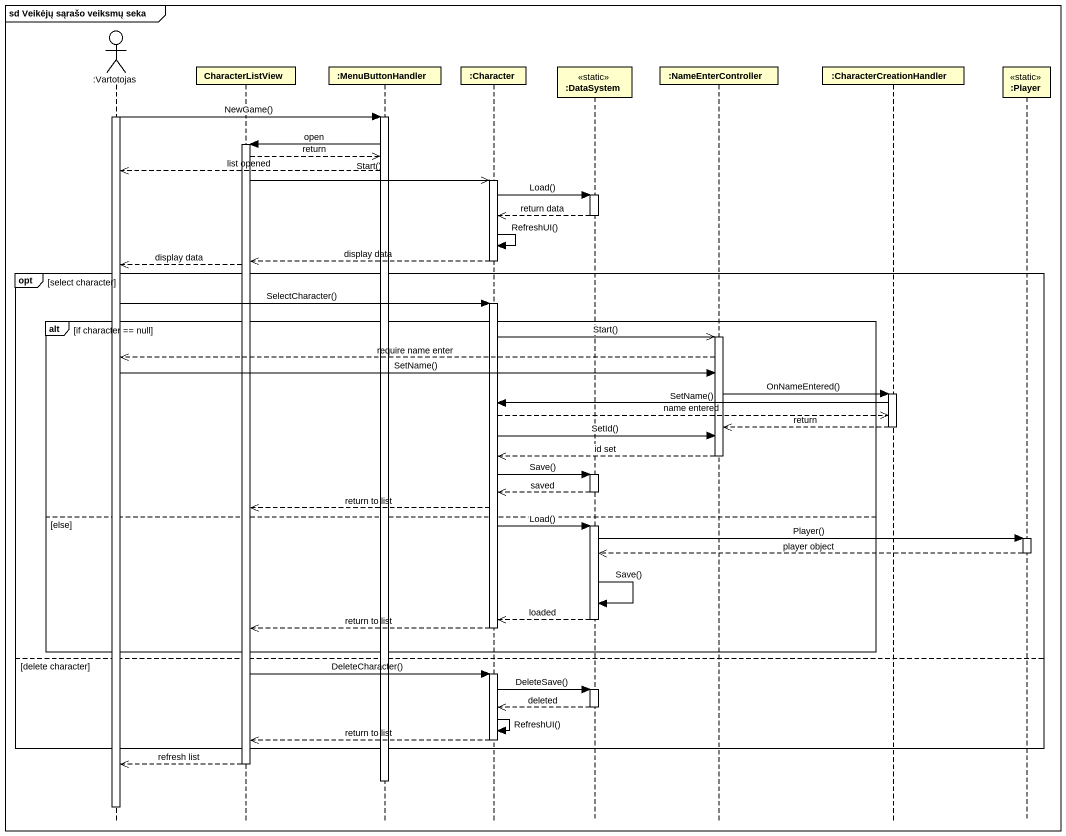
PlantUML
@startuml
mainframe sd Veikėjų sąrašo veiksmų seka
hide footbox
actor ":Vartotojas" as Vartotojas
participant CharacterListView
participant ":MenuButtonHandler" as MenuButtonHandler
participant ":Character" as Character
participant ":DataSystem" as DataSystem <<static>>
participant ":NameEnterController" as NameEnterController
participant ":CharacterCreationHandler" as CharacterCreationHandler
participant ":Player" as Player <<static>>

activate Vartotojas
Vartotojas -> MenuButtonHandler : NewGame()
activate MenuButtonHandler
MenuButtonHandler -> CharacterListView : open
activate CharacterListView
CharacterListView -->> MenuButtonHandler : return
MenuButtonHandler -->> Vartotojas : list opened
CharacterListView ->> Character : Start()
activate Character
Character -> DataSystem : Load()
activate DataSystem
DataSystem -->> Character : return data
deactivate DataSystem
Character -> Character : RefreshUI()
Character -->> CharacterListView : display data
deactivate Character
CharacterListView -->> Vartotojas : display data
opt select character
  Vartotojas -> Character : SelectCharacter()
  activate Character
  alt if character == null
    Character ->> NameEnterController : Start()
    activate NameEnterController
    NameEnterController -->> Vartotojas : require name enter
    Vartotojas -> NameEnterController : SetName()
    NameEnterController -> CharacterCreationHandler : OnNameEntered()
    activate CharacterCreationHandler
    CharacterCreationHandler -> Character : SetName()
    Character -->> CharacterCreationHandler : name entered
    CharacterCreationHandler -->> NameEnterController : return
    deactivate CharacterCreationHandler
    Character -> NameEnterController : SetId()
    NameEnterController -->> Character : id set
    deactivate NameEnterController
    Character -> DataSystem : Save()
    activate DataSystem
    DataSystem -->> Character : saved
    deactivate DataSystem
    Character -->> CharacterListView : return to list
  else else
    Character -> DataSystem : Load()
    activate DataSystem
    DataSystem -> Player : Player()
    activate Player
    Player -->> DataSystem : player object
    deactivate Player
    DataSystem -> DataSystem : Save()
    DataSystem -->> Character : loaded
    deactivate DataSystem
    Character -->> CharacterListView : return to list
    deactivate Character
  end
else delete character
  CharacterListView -> Character : DeleteCharacter()
  activate Character
  Character -> DataSystem : DeleteSave()
  activate DataSystem
  DataSystem -->> Character : deleted
  deactivate DataSystem
  Character -> Character : RefreshUI()
  Character -->> CharacterListView : return to list
  deactivate Character
end
CharacterListView -->> Vartotojas : refresh list
deactivate CharacterListView
deactivate MenuButtonHandler
deactivate Vartotojas
@enduml
